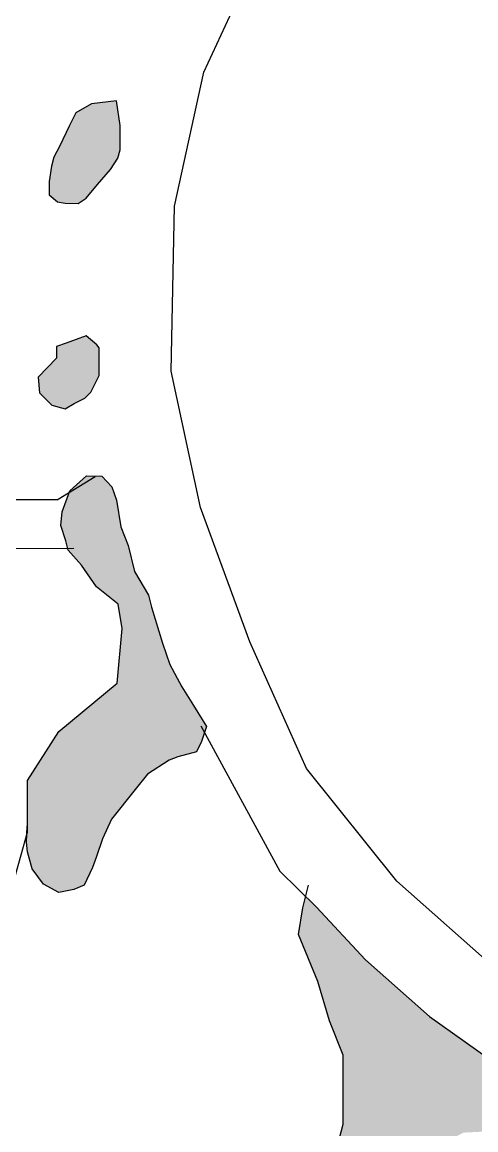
# Model space of a CAD drawing. Header units: millimetres. Extents: x 245 to 515, y 87 to 339.
# Drawn here: x 392.61 to 393.026, y 231.278 to 232.294 of the extents above; entities that cross this region are included whole.
import ezdxf

# ---------------------------------------------------------------- set-up
doc = ezdxf.new("R2010")
doc.units = ezdxf.units.MM
doc.layers.add('çziigi', color=10, linetype='Continuous')

msp = doc.modelspace()

# ---------------------------------------------------------------- hatches: boundary and pattern name
at = {"layer": 'çziigi'}
h = msp.add_hatch(color=256, dxfattribs=at)
h.dxf.hatch_style = 1
h.paths.add_polyline_path([(392.6996, 232.1915), (392.6996, 232.1998), (392.6963, 232.2222), (392.6732, 232.2195), (392.659, 232.2113), (392.6529, 232.1992), (392.6442, 232.1811), (392.6387, 232.1707), (392.6365, 232.1625), (392.6343, 232.1482), (392.6343, 232.1362), (392.642, 232.1296), (392.6491, 232.1285), (392.6612, 232.128), (392.6683, 232.1329), (392.6787, 232.1455), (392.6908, 232.1592), (392.6974, 232.1696), (392.6996, 232.1773)])
h.paths.add_polyline_path([(392.6804, 231.9848), (392.6804, 231.9957), (392.6782, 231.9985), (392.6683, 232.0067), (392.6502, 232.0001), (392.6413, 231.9969), (392.6413, 231.9864), (392.6244, 231.9689), (392.6255, 231.9546), (392.637, 231.9431), (392.6491, 231.9398), (392.6573, 231.9448), (392.6672, 231.9497), (392.6727, 231.9552), (392.6804, 231.9705)])
h = msp.add_hatch(color=256, dxfattribs=at)
h.dxf.hatch_style = 1
h.paths.add_polyline_path([(392.7447, 231.6175), (392.7524, 231.6207), (392.7697, 231.6252), (392.7743, 231.6347), (392.7788, 231.6485), (392.767, 231.6676), (392.7561, 231.6848), (392.7452, 231.7053), (392.7383, 231.7248), (392.7283, 231.758), (392.7256, 231.7689), (392.7129, 231.7907), (392.707, 231.8143), (392.7001, 231.8316), (392.6961, 231.8561), (392.692, 231.8684), (392.6829, 231.8779), (392.6688, 231.8784), (392.6533, 231.8647), (392.6465, 231.8452), (392.6451, 231.8329), (392.6497, 231.8187), (392.6519, 231.8101), (392.6642, 231.7965), (392.6779, 231.7765), (392.6979, 231.7606), (392.7015, 231.7383), (392.6967, 231.6882), (392.6434, 231.6439), (392.6145, 231.5989), (392.6145, 231.5515), (392.614, 231.5496), (392.6138, 231.5424), (392.6147, 231.5333), (392.6188, 231.5178), (392.6292, 231.5037), (392.6433, 231.496), (392.657, 231.4988), (392.6665, 231.5028), (392.6742, 231.5192), (392.6779, 231.5292), (392.6833, 231.5455), (392.6915, 231.5633), (392.7133, 231.5907), (392.7247, 231.6048)])
h = msp.add_hatch(color=256, dxfattribs=at)
h.dxf.hatch_style = 1
h.paths.add_polyline_path([(393.0692, 231.3213), (392.9833, 231.3824), (392.9247, 231.4344), (392.8799, 231.4827), (392.8699, 231.4926), (392.8672, 231.4822), (392.8633, 231.4576), (392.881, 231.4145), (392.8918, 231.3783), (392.9041, 231.3468), (392.9041, 231.2837), (392.8941, 231.2445), (392.8879, 231.2119), (392.8803, 231.1481), (392.8779, 231.0958), (392.8718, 231), (392.871, 230.95), (392.8672, 230.8808), (392.8672, 230.8278), (392.8734, 230.6997), (392.8734, 230.6504), (392.8588, 230.612), (392.8488, 230.5958), (392.8495, 230.5735), (392.878, 230.5543), (392.908, 230.5504), (392.9288, 230.5589), (392.9357, 230.5751), (392.9303, 230.5843), (392.9265, 230.6066), (392.9343, 230.9839), (392.9329, 231.0169), (392.9367, 231.0935), (392.9352, 231.1184), (392.9396, 231.1865), (392.9424, 231.2013), (392.9558, 231.2243), (392.9726, 231.2429), (392.9874, 231.2577), (392.9999, 231.2683), (393.0147, 231.2759), (393.0348, 231.2769), (393.0664, 231.2769), (393.0975, 231.2745), (393.1095, 231.2697), (393.121, 231.2515), (393.1224, 231.2348), (393.1234, 231.2147), (393.1378, 231.1767), (393.1411, 231.1595), (393.1339, 231.1437), (393.1258, 231.1222), (393.1234, 231.1059), (393.1234, 231.0839), (393.1272, 231.0581), (393.1311, 231.0249), (393.134, 231.0043), (393.132, 230.988), (393.1301, 230.9694), (393.1301, 230.9407), (393.1292, 230.9089), (393.1292, 230.8846), (393.1292, 230.8678), (393.1258, 230.8554), (393.1234, 230.8324), (393.1254, 230.8118), (393.1287, 230.7696), (393.1321, 230.748), (393.1306, 230.7208), (393.1297, 230.694), (393.1297, 230.6586), (393.1297, 230.6399), (393.1278, 230.6017), (393.1215, 230.5859), (393.1053, 230.5744), (393.0976, 230.5615), (393.1005, 230.5486), (393.1239, 230.5486), (393.157, 230.5514), (393.1761, 230.561), (393.1814, 230.5715), (393.1804, 230.5801), (393.1661, 230.5983), (393.1603, 230.6146), (393.1603, 230.6332), (393.1618, 230.6505), (393.1646, 230.6653), (393.1608, 230.6849), (393.1598, 230.7002), (393.1608, 230.7549), (393.1665, 230.7731), (393.1756, 230.7898), (393.1771, 230.8219), (393.1742, 230.8506), (393.1704, 230.8986), (393.1718, 230.9202), (393.1766, 230.9431), (393.1756, 230.9599), (393.1713, 230.9824), (393.1732, 231.016), (393.1761, 231.0356), (393.1761, 231.0547), (393.1761, 231.0772), (393.1761, 231.0949), (393.1819, 231.1136), (393.1972, 231.1461), (393.2259, 231.1628), (393.2436, 231.1686), (393.2556, 231.1695), (393.2647, 231.149), (393.2647, 231.1284), (393.2661, 231.0799), (393.2623, 231.056), (393.2618, 231.0139), (393.2652, 230.9771), (393.2628, 230.8985), (393.2628, 230.8573), (393.2642, 230.7485), (393.2623, 230.6428), (393.2594, 230.593), (393.2479, 230.5725), (393.2465, 230.5567), (393.2652, 230.549), (393.2848, 230.551), (393.3054, 230.5653), (393.3063, 230.5816), (393.3111, 230.6074), (393.3097, 230.6304), (393.3092, 230.6595), (393.3121, 230.6897), (393.313, 231.0265), (393.3167, 231.094), (393.3167, 231.1261), (393.3167, 231.1493), (393.3212, 231.1673), (393.3279, 231.1808), (393.3264, 231.1987), (393.3166, 231.2152), (393.2972, 231.2261), (393.2459, 231.2415), (393.2034, 231.2598), (393.1579, 231.2752), (393.1183, 231.2935)])

# ---------------------------------------------------------------- linework, layer by layer
for p, q in [((392.7765, 232.2486), (392.825, 232.3542)), ((392.7496, 232.1257), (392.7765, 232.2486)), ((392.6963, 232.2222), (392.6732, 232.2195)), ((392.6996, 232.1998), (392.6963, 232.2222)), ((392.659, 232.2113), (392.6529, 232.1992)), ((392.6732, 232.2195), (392.659, 232.2113)), ((392.6529, 232.1992), (392.6442, 232.1811)), ((392.6996, 232.1915), (392.6996, 232.1998)), ((392.6996, 232.1773), (392.6996, 232.1915)), ((392.6442, 232.1811), (392.6387, 232.1707)), ((392.6387, 232.1707), (392.6365, 232.1625)), ((392.6908, 232.1592), (392.6974, 232.1696)), ((392.6974, 232.1696), (392.6996, 232.1773)), ((392.6365, 232.1625), (392.6343, 232.1482)), ((392.6787, 232.1455), (392.6908, 232.1592)), ((392.6343, 232.1482), (392.6343, 232.1362)), ((392.6683, 232.1329), (392.6787, 232.1455)), ((392.6343, 232.1362), (392.642, 232.1296)), ((392.642, 232.1296), (392.6491, 232.1285)), ((392.6612, 232.128), (392.6683, 232.1329)), ((392.6491, 232.1285), (392.6612, 232.128)), ((392.7463, 231.9744), (392.7496, 232.1257)), ((392.6502, 232.0001), (392.6413, 231.9969)), ((392.6413, 231.9969), (392.6413, 231.9864)), ((392.6683, 232.0067), (392.6502, 232.0001)), ((392.6782, 231.9985), (392.6683, 232.0067)), ((392.6804, 231.9957), (392.6782, 231.9985)), ((392.6804, 231.9848), (392.6804, 231.9957)), ((392.6413, 231.9864), (392.6244, 231.9689)), ((392.6804, 231.9705), (392.6804, 231.9848)), ((392.6244, 231.9689), (392.6255, 231.9546)), ((392.6727, 231.9552), (392.6804, 231.9705)), ((392.7733, 231.8494), (392.7463, 231.9744)), ((392.6255, 231.9546), (392.637, 231.9431)), ((392.6573, 231.9448), (392.6672, 231.9497)), ((392.6672, 231.9497), (392.6727, 231.9552)), ((392.637, 231.9431), (392.6491, 231.9398)), ((392.6491, 231.9398), (392.6573, 231.9448)), ((392.6766, 231.8775), (392.6427, 231.8565)), ((392.6533, 231.8647), (392.6688, 231.8784)), ((392.6688, 231.8784), (392.6829, 231.8779)), ((392.6829, 231.8779), (392.692, 231.8684)), ((390.0202, 231.8685), (392.6427, 231.8565)), ((392.6465, 231.8452), (392.6533, 231.8647)), ((392.692, 231.8684), (392.6961, 231.8561)), ((392.6961, 231.8561), (392.7001, 231.8316)), ((392.6451, 231.8329), (392.6465, 231.8452)), ((392.8187, 231.7262), (392.7733, 231.8494)), ((392.6497, 231.8187), (392.6451, 231.8329)), ((392.7001, 231.8316), (392.707, 231.8143)), ((392.6519, 231.8101), (392.6497, 231.8187)), ((392.707, 231.8143), (392.7129, 231.7907)), ((390.1576, 231.8095), (392.6571, 231.8119)), ((392.6642, 231.7965), (392.6519, 231.8101)), ((392.6779, 231.7765), (392.6642, 231.7965)), ((392.7129, 231.7907), (392.7256, 231.7689)), ((392.6979, 231.7606), (392.6779, 231.7765)), ((392.7256, 231.7689), (392.7283, 231.758)), ((392.7015, 231.7383), (392.6979, 231.7606)), ((392.7283, 231.758), (392.7383, 231.7248)), ((392.6967, 231.6882), (392.7015, 231.7383)), ((392.7383, 231.7248), (392.7452, 231.7053)), ((392.8705, 231.6098), (392.8187, 231.7262)), ((392.7452, 231.7053), (392.7561, 231.6848)), ((392.6434, 231.6439), (392.6967, 231.6882)), ((392.7561, 231.6848), (392.767, 231.6676)), ((392.767, 231.6676), (392.7788, 231.6485)), ((392.6145, 231.5989), (392.6434, 231.6439)), ((392.7736, 231.6491), (392.8462, 231.5157)), ((392.7788, 231.6485), (392.7743, 231.6347)), ((392.7743, 231.6347), (392.7697, 231.6252)), ((392.7697, 231.6252), (392.7524, 231.6207)), ((392.7447, 231.6175), (392.7247, 231.6048)), ((392.7524, 231.6207), (392.7447, 231.6175)), ((392.7247, 231.6048), (392.7133, 231.5907)), ((392.9535, 231.5064), (392.8705, 231.6098)), ((392.6145, 231.5515), (392.6145, 231.5989)), ((392.7133, 231.5907), (392.6915, 231.5633)), ((392.6915, 231.5633), (392.6833, 231.5455)), ((392.6029, 231.5099), (392.6145, 231.5515)), ((392.6138, 231.5424), (392.6142, 231.5569)), ((392.6147, 231.5333), (392.6138, 231.5424)), ((392.6833, 231.5455), (392.6779, 231.5292)), ((392.6188, 231.5178), (392.6147, 231.5333)), ((392.6742, 231.5192), (392.6665, 231.5028)), ((392.6779, 231.5292), (392.6742, 231.5192)), ((392.6292, 231.5037), (392.6188, 231.5178)), ((392.8462, 231.5157), (392.8799, 231.4827)), ((392.6433, 231.496), (392.6292, 231.5037)), ((392.6665, 231.5028), (392.657, 231.4988)), ((392.8672, 231.4822), (392.8725, 231.5029)), ((393.0474, 231.4234), (392.9535, 231.5064)), ((392.657, 231.4988), (392.6433, 231.496)), ((392.8633, 231.4576), (392.8672, 231.4822)), ((392.8799, 231.4827), (392.9247, 231.4344)), ((392.881, 231.4145), (392.8633, 231.4576)), ((392.9247, 231.4344), (392.9833, 231.3824)), ((392.8918, 231.3783), (392.881, 231.4145)), ((392.9041, 231.3468), (392.8918, 231.3783)), ((392.9833, 231.3824), (393.0692, 231.3213)), ((392.9041, 231.2837), (392.9041, 231.3468)), ((392.8941, 231.2445), (392.9041, 231.2837))]:
    msp.add_line(p, q, dxfattribs=at)

doc.saveas('drawing.dxf')
